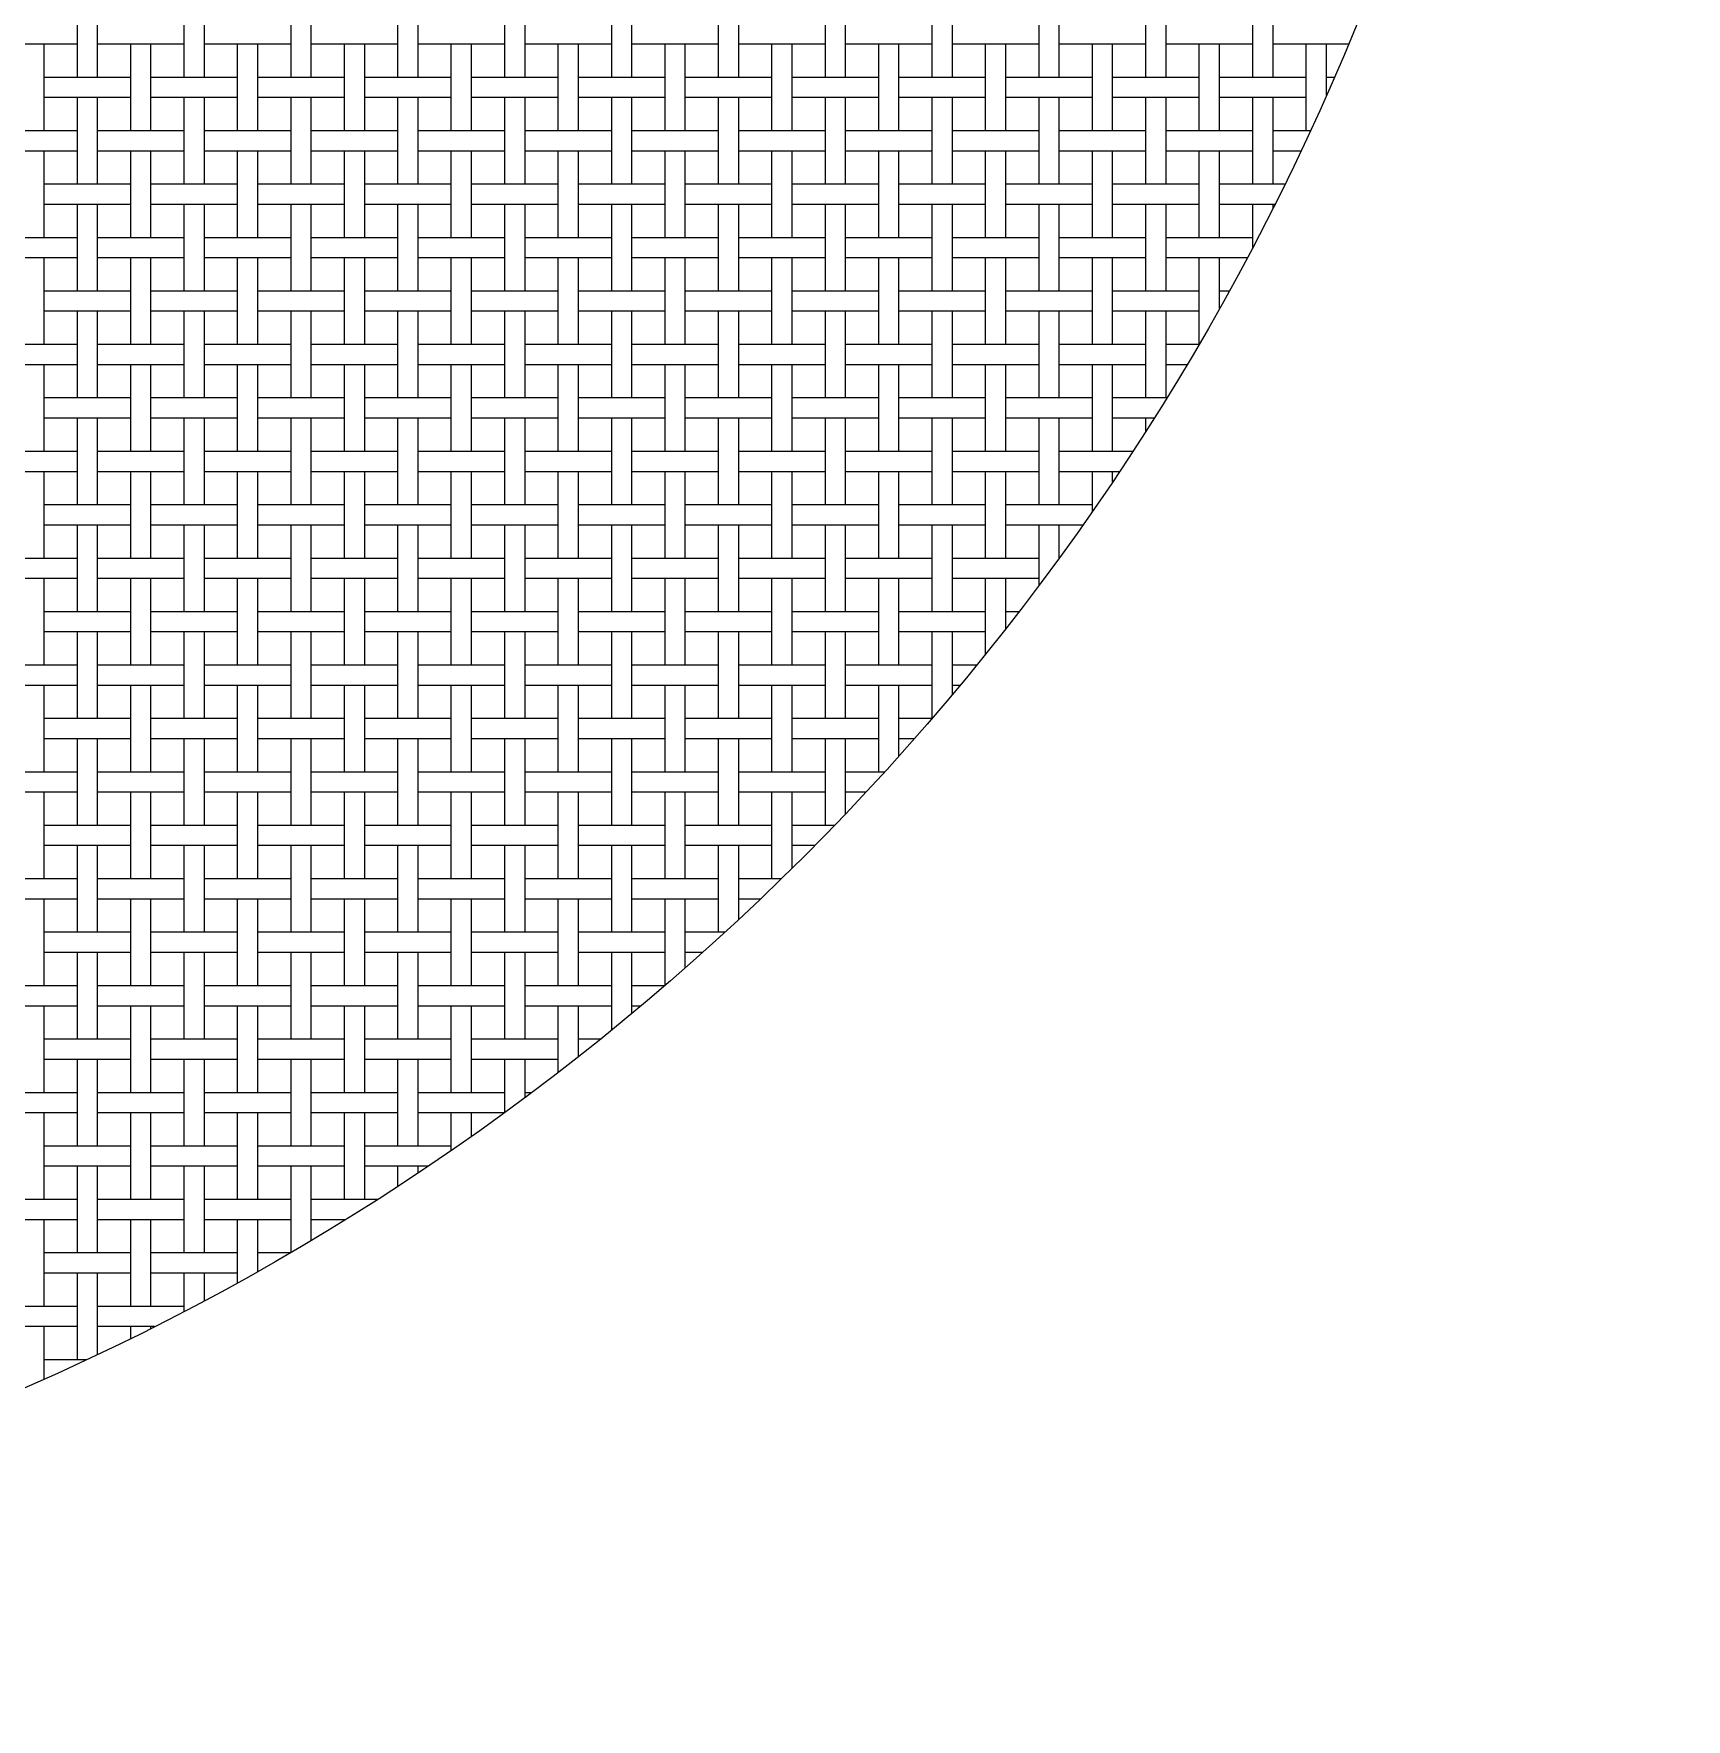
# Model space of a CAD drawing. Extents: x 0.5 to 85.8, y 0 to 73.
# Drawn here: x 39.96 to 49.78, y 30.3 to 40.31 of the extents above; entities that cross this region are included whole.
import ezdxf

# ---------------------------------------------------------------- set-up
doc = ezdxf.new("R2010")
doc.units = 0
doc.layers.get('0').update_dxf_attribs({"linetype": 'CONTINUOUS'})

msp = doc.modelspace()

# ---------------------------------------------------------------- linework, layer by layer
at = {"color": 7, "linetype": 'CONTINUOUS'}
for p, q in [((40.215, 40.568), (40.215, 40.053)), ((40.335, 40.568), (40.335, 40.053)), ((40.85, 40.568), (40.85, 40.053)), ((40.97, 40.568), (40.97, 40.053)), ((41.485, 40.568), (41.485, 40.053)), ((41.605, 40.568), (41.605, 40.053)), ((42.12, 40.568), (42.12, 40.053)), ((42.24, 40.568), (42.24, 40.053)), ((42.755, 40.568), (42.755, 40.053)), ((42.875, 40.568), (42.875, 40.053)), ((43.39, 40.568), (43.39, 40.053)), ((43.51, 40.568), (43.51, 40.053)), ((44.025, 40.568), (44.025, 40.053)), ((44.145, 40.568), (44.145, 40.053)), ((44.66, 40.568), (44.66, 40.053)), ((44.78, 40.568), (44.78, 40.053)), ((45.295, 40.568), (45.295, 40.053)), ((45.415, 40.568), (45.415, 40.053)), ((45.93, 40.568), (45.93, 40.053)), ((46.05, 40.568), (46.05, 40.053)), ((46.565, 40.568), (46.565, 40.053)), ((46.685, 40.568), (46.685, 40.053)), ((47.2, 40.568), (47.2, 40.053)), ((47.32, 40.568), (47.32, 40.053)), ((39.7, 40.25), (40.215, 40.25)), ((40.017, 40.25), (40.017, 39.735)), ((40.335, 40.25), (40.85, 40.25)), ((40.532, 40.25), (40.532, 39.735)), ((40.652, 40.25), (40.652, 39.735)), ((40.97, 40.25), (41.485, 40.25)), ((41.167, 40.25), (41.167, 39.735)), ((41.287, 40.25), (41.287, 39.735)), ((41.605, 40.25), (42.12, 40.25)), ((41.802, 40.25), (41.802, 39.735)), ((41.922, 40.25), (41.922, 39.735)), ((42.24, 40.25), (42.755, 40.25)), ((42.437, 40.25), (42.437, 39.735)), ((42.557, 40.25), (42.557, 39.735)), ((42.875, 40.25), (43.39, 40.25)), ((43.072, 40.25), (43.072, 39.735)), ((43.192, 40.25), (43.192, 39.735)), ((43.51, 40.25), (44.025, 40.25)), ((43.707, 40.25), (43.707, 39.735)), ((43.827, 40.25), (43.827, 39.735)), ((44.145, 40.25), (44.66, 40.25)), ((44.342, 40.25), (44.342, 39.735)), ((44.462, 40.25), (44.462, 39.735)), ((44.78, 40.25), (45.295, 40.25)), ((44.977, 40.25), (44.977, 39.735)), ((45.097, 40.25), (45.097, 39.735)), ((45.415, 40.25), (45.93, 40.25)), ((45.612, 40.25), (45.612, 39.735)), ((45.732, 40.25), (45.732, 39.735)), ((46.05, 40.25), (46.565, 40.25)), ((46.247, 40.25), (46.247, 39.735)), ((46.367, 40.25), (46.367, 39.735)), ((46.685, 40.25), (47.2, 40.25)), ((46.882, 40.25), (46.882, 39.735)), ((47.002, 40.25), (47.002, 39.735)), ((47.32, 40.25), (47.768, 40.25)), ((47.517, 40.25), (47.517, 39.735)), ((47.637, 40.25), (47.637, 39.945)), ((40.017, 40.053), (40.532, 40.053)), ((40.652, 40.053), (41.167, 40.053)), ((41.287, 40.053), (41.802, 40.053)), ((41.922, 40.053), (42.437, 40.053)), ((42.557, 40.053), (43.072, 40.053)), ((43.192, 40.053), (43.707, 40.053)), ((43.827, 40.053), (44.342, 40.053)), ((44.462, 40.053), (44.977, 40.053)), ((45.097, 40.053), (45.612, 40.053)), ((45.732, 40.053), (46.247, 40.053)), ((46.367, 40.053), (46.882, 40.053)), ((47.002, 40.053), (47.517, 40.053)), ((47.637, 40.053), (47.684, 40.053)), ((40.017, 39.933), (40.532, 39.933)), ((40.215, 39.933), (40.215, 39.418)), ((40.335, 39.933), (40.335, 39.418)), ((40.652, 39.933), (41.167, 39.933)), ((40.85, 39.933), (40.85, 39.418)), ((40.97, 39.933), (40.97, 39.418)), ((41.287, 39.933), (41.802, 39.933)), ((41.485, 39.933), (41.485, 39.418)), ((41.605, 39.933), (41.605, 39.418)), ((41.922, 39.933), (42.437, 39.933)), ((42.12, 39.933), (42.12, 39.418)), ((42.24, 39.933), (42.24, 39.418)), ((42.557, 39.933), (43.072, 39.933)), ((42.755, 39.933), (42.755, 39.418)), ((42.875, 39.933), (42.875, 39.418)), ((43.192, 39.933), (43.707, 39.933)), ((43.39, 39.933), (43.39, 39.418)), ((43.51, 39.933), (43.51, 39.418)), ((43.827, 39.933), (44.342, 39.933)), ((44.025, 39.933), (44.025, 39.418)), ((44.145, 39.933), (44.145, 39.418)), ((44.462, 39.933), (44.977, 39.933)), ((44.66, 39.933), (44.66, 39.418)), ((44.78, 39.933), (44.78, 39.418)), ((45.097, 39.933), (45.612, 39.933)), ((45.295, 39.933), (45.295, 39.418)), ((45.415, 39.933), (45.415, 39.418)), ((45.732, 39.933), (46.247, 39.933)), ((45.93, 39.933), (45.93, 39.418)), ((46.05, 39.933), (46.05, 39.418)), ((46.367, 39.933), (46.882, 39.933)), ((46.565, 39.933), (46.565, 39.418)), ((46.685, 39.933), (46.685, 39.418)), ((47.002, 39.933), (47.517, 39.933)), ((47.2, 39.933), (47.2, 39.418)), ((47.32, 39.933), (47.32, 39.418)), ((39.7, 39.735), (40.215, 39.735)), ((40.335, 39.735), (40.85, 39.735)), ((40.97, 39.735), (41.485, 39.735)), ((41.605, 39.735), (42.12, 39.735)), ((42.24, 39.735), (42.755, 39.735)), ((42.875, 39.735), (43.39, 39.735)), ((43.51, 39.735), (44.025, 39.735)), ((44.145, 39.735), (44.66, 39.735)), ((44.78, 39.735), (45.295, 39.735)), ((45.415, 39.735), (45.93, 39.735)), ((46.05, 39.735), (46.565, 39.735)), ((46.685, 39.735), (47.2, 39.735)), ((47.32, 39.735), (47.542, 39.735)), ((39.7, 39.615), (40.215, 39.615)), ((40.017, 39.615), (40.017, 39.1)), ((40.335, 39.615), (40.85, 39.615)), ((40.532, 39.615), (40.532, 39.1)), ((40.652, 39.615), (40.652, 39.1)), ((40.97, 39.615), (41.485, 39.615)), ((41.167, 39.615), (41.167, 39.1)), ((41.287, 39.615), (41.287, 39.1)), ((41.605, 39.615), (42.12, 39.615)), ((41.802, 39.615), (41.802, 39.1)), ((41.922, 39.615), (41.922, 39.1)), ((42.24, 39.615), (42.755, 39.615)), ((42.437, 39.615), (42.437, 39.1)), ((42.557, 39.615), (42.557, 39.1)), ((42.875, 39.615), (43.39, 39.615)), ((43.072, 39.615), (43.072, 39.1)), ((43.192, 39.615), (43.192, 39.1)), ((43.51, 39.615), (44.025, 39.615)), ((43.707, 39.615), (43.707, 39.1)), ((43.827, 39.615), (43.827, 39.1)), ((44.145, 39.615), (44.66, 39.615)), ((44.342, 39.615), (44.342, 39.1)), ((44.462, 39.615), (44.462, 39.1)), ((44.78, 39.615), (45.295, 39.615)), ((44.977, 39.615), (44.977, 39.1)), ((45.097, 39.615), (45.097, 39.1)), ((45.415, 39.615), (45.93, 39.615)), ((45.612, 39.615), (45.612, 39.1)), ((45.732, 39.615), (45.732, 39.1)), ((46.05, 39.615), (46.565, 39.615)), ((46.247, 39.615), (46.247, 39.1)), ((46.367, 39.615), (46.367, 39.1)), ((46.685, 39.615), (47.2, 39.615)), ((46.882, 39.615), (46.882, 39.1)), ((47.002, 39.615), (47.002, 39.1)), ((47.32, 39.615), (47.486, 39.615)), ((40.017, 39.418), (40.532, 39.418)), ((40.652, 39.418), (41.167, 39.418)), ((41.287, 39.418), (41.802, 39.418)), ((41.922, 39.418), (42.437, 39.418)), ((42.557, 39.418), (43.072, 39.418)), ((43.192, 39.418), (43.707, 39.418)), ((43.827, 39.418), (44.342, 39.418)), ((44.462, 39.418), (44.977, 39.418)), ((45.097, 39.418), (45.612, 39.418)), ((45.732, 39.418), (46.247, 39.418)), ((46.367, 39.418), (46.882, 39.418)), ((47.002, 39.418), (47.391, 39.418)), ((40.017, 39.298), (40.532, 39.298)), ((40.215, 39.298), (40.215, 38.783)), ((40.335, 39.298), (40.335, 38.783)), ((40.652, 39.298), (41.167, 39.298)), ((40.85, 39.298), (40.85, 38.783)), ((40.97, 39.298), (40.97, 38.783)), ((41.287, 39.298), (41.802, 39.298)), ((41.485, 39.298), (41.485, 38.783)), ((41.605, 39.298), (41.605, 38.783)), ((41.922, 39.298), (42.437, 39.298)), ((42.12, 39.298), (42.12, 38.783)), ((42.24, 39.298), (42.24, 38.783)), ((42.557, 39.298), (43.072, 39.298)), ((42.755, 39.298), (42.755, 38.783)), ((42.875, 39.298), (42.875, 38.783)), ((43.192, 39.298), (43.707, 39.298)), ((43.39, 39.298), (43.39, 38.783)), ((43.51, 39.298), (43.51, 38.783)), ((43.827, 39.298), (44.342, 39.298)), ((44.025, 39.298), (44.025, 38.783)), ((44.145, 39.298), (44.145, 38.783)), ((44.462, 39.298), (44.977, 39.298)), ((44.66, 39.298), (44.66, 38.783)), ((44.78, 39.298), (44.78, 38.783)), ((45.097, 39.298), (45.612, 39.298)), ((45.295, 39.298), (45.295, 38.783)), ((45.415, 39.298), (45.415, 38.783)), ((45.732, 39.298), (46.247, 39.298)), ((45.93, 39.298), (45.93, 38.783)), ((46.05, 39.298), (46.05, 38.783)), ((46.367, 39.298), (46.882, 39.298)), ((46.565, 39.298), (46.565, 38.783)), ((46.685, 39.298), (46.685, 38.783)), ((47.002, 39.298), (47.331, 39.298)), ((47.2, 39.298), (47.2, 39.041)), ((47.32, 39.298), (47.32, 39.274)), ((39.7, 39.1), (40.215, 39.1)), ((40.335, 39.1), (40.85, 39.1)), ((40.97, 39.1), (41.485, 39.1)), ((41.605, 39.1), (42.12, 39.1)), ((42.24, 39.1), (42.755, 39.1)), ((42.875, 39.1), (43.39, 39.1)), ((43.51, 39.1), (44.025, 39.1)), ((44.145, 39.1), (44.66, 39.1)), ((44.78, 39.1), (45.295, 39.1)), ((45.415, 39.1), (45.93, 39.1)), ((46.05, 39.1), (46.565, 39.1)), ((46.685, 39.1), (47.2, 39.1)), ((39.7, 38.98), (40.215, 38.98)), ((40.017, 38.98), (40.017, 38.465)), ((40.335, 38.98), (40.85, 38.98)), ((40.532, 38.98), (40.532, 38.465)), ((40.652, 38.98), (40.652, 38.465)), ((40.97, 38.98), (41.485, 38.98)), ((41.167, 38.98), (41.167, 38.465)), ((41.287, 38.98), (41.287, 38.465)), ((41.605, 38.98), (42.12, 38.98)), ((41.802, 38.98), (41.802, 38.465)), ((41.922, 38.98), (41.922, 38.465)), ((42.24, 38.98), (42.755, 38.98)), ((42.437, 38.98), (42.437, 38.465)), ((42.557, 38.98), (42.557, 38.465)), ((42.875, 38.98), (43.39, 38.98)), ((43.072, 38.98), (43.072, 38.465)), ((43.192, 38.98), (43.192, 38.465)), ((43.51, 38.98), (44.025, 38.98)), ((43.707, 38.98), (43.707, 38.465)), ((43.827, 38.98), (43.827, 38.465)), ((44.145, 38.98), (44.66, 38.98)), ((44.342, 38.98), (44.342, 38.465)), ((44.462, 38.98), (44.462, 38.465)), ((44.78, 38.98), (45.295, 38.98)), ((44.977, 38.98), (44.977, 38.465)), ((45.097, 38.98), (45.097, 38.465)), ((45.415, 38.98), (45.93, 38.98)), ((45.612, 38.98), (45.612, 38.465)), ((45.732, 38.98), (45.732, 38.465)), ((46.05, 38.98), (46.565, 38.98)), ((46.247, 38.98), (46.247, 38.465)), ((46.367, 38.98), (46.367, 38.465)), ((46.685, 38.98), (47.167, 38.98)), ((46.882, 38.98), (46.882, 38.465)), ((47.002, 38.98), (47.002, 38.678)), ((40.017, 38.783), (40.532, 38.783)), ((40.652, 38.783), (41.167, 38.783)), ((41.287, 38.783), (41.802, 38.783)), ((41.922, 38.783), (42.437, 38.783)), ((42.557, 38.783), (43.072, 38.783)), ((43.192, 38.783), (43.707, 38.783)), ((43.827, 38.783), (44.342, 38.783)), ((44.462, 38.783), (44.977, 38.783)), ((45.097, 38.783), (45.612, 38.783)), ((45.732, 38.783), (46.247, 38.783)), ((46.367, 38.783), (46.882, 38.783)), ((47.002, 38.783), (47.06, 38.783)), ((40.017, 38.663), (40.532, 38.663)), ((40.215, 38.663), (40.215, 38.148)), ((40.335, 38.663), (40.335, 38.148)), ((40.652, 38.663), (41.167, 38.663)), ((40.85, 38.663), (40.85, 38.148)), ((40.97, 38.663), (40.97, 38.148)), ((41.287, 38.663), (41.802, 38.663)), ((41.485, 38.663), (41.485, 38.148)), ((41.605, 38.663), (41.605, 38.148)), ((41.922, 38.663), (42.437, 38.663)), ((42.12, 38.663), (42.12, 38.148)), ((42.24, 38.663), (42.24, 38.148)), ((42.557, 38.663), (43.072, 38.663)), ((42.755, 38.663), (42.755, 38.148)), ((42.875, 38.663), (42.875, 38.148)), ((43.192, 38.663), (43.707, 38.663)), ((43.39, 38.663), (43.39, 38.148)), ((43.51, 38.663), (43.51, 38.148)), ((43.827, 38.663), (44.342, 38.663)), ((44.025, 38.663), (44.025, 38.148)), ((44.145, 38.663), (44.145, 38.148)), ((44.462, 38.663), (44.977, 38.663)), ((44.66, 38.663), (44.66, 38.148)), ((44.78, 38.663), (44.78, 38.148)), ((45.097, 38.663), (45.612, 38.663)), ((45.295, 38.663), (45.295, 38.148)), ((45.415, 38.663), (45.415, 38.148)), ((45.732, 38.663), (46.247, 38.663)), ((45.93, 38.663), (45.93, 38.148)), ((46.05, 38.663), (46.05, 38.148)), ((46.367, 38.663), (46.882, 38.663)), ((46.565, 38.663), (46.565, 38.148)), ((46.685, 38.663), (46.685, 38.148)), ((39.7, 38.465), (40.215, 38.465)), ((40.335, 38.465), (40.85, 38.465)), ((40.97, 38.465), (41.485, 38.465)), ((41.605, 38.465), (42.12, 38.465)), ((42.24, 38.465), (42.755, 38.465)), ((42.875, 38.465), (43.39, 38.465)), ((43.51, 38.465), (44.025, 38.465)), ((44.145, 38.465), (44.66, 38.465)), ((44.78, 38.465), (45.295, 38.465)), ((45.415, 38.465), (45.93, 38.465)), ((46.05, 38.465), (46.565, 38.465)), ((46.685, 38.465), (46.88, 38.465)), ((39.7, 38.345), (40.215, 38.345)), ((40.017, 38.345), (40.017, 37.83)), ((40.335, 38.345), (40.85, 38.345)), ((40.532, 38.345), (40.532, 37.83)), ((40.652, 38.345), (40.652, 37.83)), ((40.97, 38.345), (41.485, 38.345)), ((41.167, 38.345), (41.167, 37.83)), ((41.287, 38.345), (41.287, 37.83)), ((41.605, 38.345), (42.12, 38.345)), ((41.802, 38.345), (41.802, 37.83)), ((41.922, 38.345), (41.922, 37.83)), ((42.24, 38.345), (42.755, 38.345)), ((42.437, 38.345), (42.437, 37.83)), ((42.557, 38.345), (42.557, 37.83)), ((42.875, 38.345), (43.39, 38.345)), ((43.072, 38.345), (43.072, 37.83)), ((43.192, 38.345), (43.192, 37.83)), ((43.51, 38.345), (44.025, 38.345)), ((43.707, 38.345), (43.707, 37.83)), ((43.827, 38.345), (43.827, 37.83)), ((44.145, 38.345), (44.66, 38.345)), ((44.342, 38.345), (44.342, 37.83)), ((44.462, 38.345), (44.462, 37.83)), ((44.78, 38.345), (45.295, 38.345)), ((44.977, 38.345), (44.977, 37.83)), ((45.097, 38.345), (45.097, 37.83)), ((45.415, 38.345), (45.93, 38.345)), ((45.612, 38.345), (45.612, 37.83)), ((45.732, 38.345), (45.732, 37.83)), ((46.05, 38.345), (46.565, 38.345)), ((46.247, 38.345), (46.247, 37.83)), ((46.367, 38.345), (46.367, 37.83)), ((46.685, 38.345), (46.81, 38.345)), ((40.017, 38.148), (40.532, 38.148)), ((40.652, 38.148), (41.167, 38.148)), ((41.287, 38.148), (41.802, 38.148)), ((41.922, 38.148), (42.437, 38.148)), ((42.557, 38.148), (43.072, 38.148)), ((43.192, 38.148), (43.707, 38.148)), ((43.827, 38.148), (44.342, 38.148)), ((44.462, 38.148), (44.977, 38.148)), ((45.097, 38.148), (45.612, 38.148)), ((45.732, 38.148), (46.247, 38.148)), ((46.367, 38.148), (46.69, 38.148)), ((40.017, 38.028), (40.532, 38.028)), ((40.215, 38.028), (40.215, 37.513)), ((40.335, 38.028), (40.335, 37.513)), ((40.652, 38.028), (41.167, 38.028)), ((40.85, 38.028), (40.85, 37.513)), ((40.97, 38.028), (40.97, 37.513)), ((41.287, 38.028), (41.802, 38.028)), ((41.485, 38.028), (41.485, 37.513)), ((41.605, 38.028), (41.605, 37.513)), ((41.922, 38.028), (42.437, 38.028)), ((42.12, 38.028), (42.12, 37.513)), ((42.24, 38.028), (42.24, 37.513)), ((42.557, 38.028), (43.072, 38.028)), ((42.755, 38.028), (42.755, 37.513)), ((42.875, 38.028), (42.875, 37.513)), ((43.192, 38.028), (43.707, 38.028)), ((43.39, 38.028), (43.39, 37.513)), ((43.51, 38.028), (43.51, 37.513)), ((43.827, 38.028), (44.342, 38.028)), ((44.025, 38.028), (44.025, 37.513)), ((44.145, 38.028), (44.145, 37.513)), ((44.462, 38.028), (44.977, 38.028)), ((44.66, 38.028), (44.66, 37.513)), ((44.78, 38.028), (44.78, 37.513)), ((45.097, 38.028), (45.612, 38.028)), ((45.295, 38.028), (45.295, 37.513)), ((45.415, 38.028), (45.415, 37.513)), ((45.732, 38.028), (46.247, 38.028)), ((45.93, 38.028), (45.93, 37.513)), ((46.05, 38.028), (46.05, 37.513)), ((46.367, 38.028), (46.615, 38.028)), ((46.565, 38.028), (46.565, 37.949)), ((39.7, 37.83), (40.215, 37.83)), ((40.335, 37.83), (40.85, 37.83)), ((40.97, 37.83), (41.485, 37.83)), ((41.605, 37.83), (42.12, 37.83)), ((42.24, 37.83), (42.755, 37.83)), ((42.875, 37.83), (43.39, 37.83)), ((43.51, 37.83), (44.025, 37.83)), ((44.145, 37.83), (44.66, 37.83)), ((44.78, 37.83), (45.295, 37.83)), ((45.415, 37.83), (45.93, 37.83)), ((46.05, 37.83), (46.488, 37.83)), ((39.7, 37.71), (40.215, 37.71)), ((40.017, 37.71), (40.017, 37.195)), ((40.335, 37.71), (40.85, 37.71)), ((40.532, 37.71), (40.532, 37.195)), ((40.652, 37.71), (40.652, 37.195)), ((40.97, 37.71), (41.485, 37.71)), ((41.167, 37.71), (41.167, 37.195)), ((41.287, 37.71), (41.287, 37.195)), ((41.605, 37.71), (42.12, 37.71)), ((41.802, 37.71), (41.802, 37.195)), ((41.922, 37.71), (41.922, 37.195)), ((42.24, 37.71), (42.755, 37.71)), ((42.437, 37.71), (42.437, 37.195)), ((42.557, 37.71), (42.557, 37.195)), ((42.875, 37.71), (43.39, 37.71)), ((43.072, 37.71), (43.072, 37.195)), ((43.192, 37.71), (43.192, 37.195)), ((43.51, 37.71), (44.025, 37.71)), ((43.707, 37.71), (43.707, 37.195)), ((43.827, 37.71), (43.827, 37.195)), ((44.145, 37.71), (44.66, 37.71)), ((44.342, 37.71), (44.342, 37.195)), ((44.462, 37.71), (44.462, 37.195)), ((44.78, 37.71), (45.295, 37.71)), ((44.977, 37.71), (44.977, 37.195)), ((45.097, 37.71), (45.097, 37.195)), ((45.415, 37.71), (45.93, 37.71)), ((45.612, 37.71), (45.612, 37.195)), ((45.732, 37.71), (45.732, 37.195)), ((46.05, 37.71), (46.409, 37.71)), ((46.247, 37.71), (46.247, 37.472)), ((46.367, 37.71), (46.367, 37.648)), ((40.017, 37.513), (40.532, 37.513)), ((40.652, 37.513), (41.167, 37.513)), ((41.287, 37.513), (41.802, 37.513)), ((41.922, 37.513), (42.437, 37.513)), ((42.557, 37.513), (43.072, 37.513)), ((43.192, 37.513), (43.707, 37.513)), ((43.827, 37.513), (44.342, 37.513)), ((44.462, 37.513), (44.977, 37.513)), ((45.097, 37.513), (45.612, 37.513)), ((45.732, 37.513), (46.247, 37.513)), ((40.017, 37.393), (40.532, 37.393)), ((40.215, 37.393), (40.215, 36.878)), ((40.335, 37.393), (40.335, 36.878)), ((40.652, 37.393), (41.167, 37.393)), ((40.85, 37.393), (40.85, 36.878)), ((40.97, 37.393), (40.97, 36.878)), ((41.287, 37.393), (41.802, 37.393)), ((41.485, 37.393), (41.485, 36.878)), ((41.605, 37.393), (41.605, 36.878)), ((41.922, 37.393), (42.437, 37.393)), ((42.12, 37.393), (42.12, 36.878)), ((42.24, 37.393), (42.24, 36.878)), ((42.557, 37.393), (43.072, 37.393)), ((42.755, 37.393), (42.755, 36.878)), ((42.875, 37.393), (42.875, 36.878)), ((43.192, 37.393), (43.707, 37.393)), ((43.39, 37.393), (43.39, 36.878)), ((43.51, 37.393), (43.51, 36.878)), ((43.827, 37.393), (44.342, 37.393)), ((44.025, 37.393), (44.025, 36.878)), ((44.145, 37.393), (44.145, 36.878)), ((44.462, 37.393), (44.977, 37.393)), ((44.66, 37.393), (44.66, 36.878)), ((44.78, 37.393), (44.78, 36.878)), ((45.097, 37.393), (45.612, 37.393)), ((45.295, 37.393), (45.295, 36.878)), ((45.415, 37.393), (45.415, 36.878)), ((45.732, 37.393), (46.192, 37.393)), ((45.93, 37.393), (45.93, 37.032)), ((46.05, 37.393), (46.05, 37.194)), ((39.7, 37.195), (40.215, 37.195)), ((40.335, 37.195), (40.85, 37.195)), ((40.97, 37.195), (41.485, 37.195)), ((41.605, 37.195), (42.12, 37.195)), ((42.24, 37.195), (42.755, 37.195)), ((42.875, 37.195), (43.39, 37.195)), ((43.51, 37.195), (44.025, 37.195)), ((44.145, 37.195), (44.66, 37.195)), ((44.78, 37.195), (45.295, 37.195)), ((45.415, 37.195), (45.93, 37.195)), ((46.05, 37.195), (46.05, 37.195)), ((39.7, 37.075), (40.215, 37.075)), ((40.017, 37.075), (40.017, 36.56)), ((40.335, 37.075), (40.85, 37.075)), ((40.532, 37.075), (40.532, 36.56)), ((40.652, 37.075), (40.652, 36.56)), ((40.97, 37.075), (41.485, 37.075)), ((41.167, 37.075), (41.167, 36.56)), ((41.287, 37.075), (41.287, 36.56)), ((41.605, 37.075), (42.12, 37.075)), ((41.802, 37.075), (41.802, 36.56)), ((41.922, 37.075), (41.922, 36.56)), ((42.24, 37.075), (42.755, 37.075)), ((42.437, 37.075), (42.437, 36.56)), ((42.557, 37.075), (42.557, 36.56)), ((42.875, 37.075), (43.39, 37.075)), ((43.072, 37.075), (43.072, 36.56)), ((43.192, 37.075), (43.192, 36.56)), ((43.51, 37.075), (44.025, 37.075)), ((43.707, 37.075), (43.707, 36.56)), ((43.827, 37.075), (43.827, 36.56)), ((44.145, 37.075), (44.66, 37.075)), ((44.342, 37.075), (44.342, 36.56)), ((44.462, 37.075), (44.462, 36.56)), ((44.78, 37.075), (45.295, 37.075)), ((44.977, 37.075), (44.977, 36.56)), ((45.097, 37.075), (45.097, 36.56)), ((45.415, 37.075), (45.93, 37.075)), ((45.612, 37.075), (45.612, 36.623)), ((45.732, 37.075), (45.732, 36.774)), ((40.017, 36.878), (40.532, 36.878)), ((40.652, 36.878), (41.167, 36.878)), ((41.287, 36.878), (41.802, 36.878)), ((41.922, 36.878), (42.437, 36.878)), ((42.557, 36.878), (43.072, 36.878)), ((43.192, 36.878), (43.707, 36.878)), ((43.827, 36.878), (44.342, 36.878)), ((44.462, 36.878), (44.977, 36.878)), ((45.097, 36.878), (45.612, 36.878)), ((45.732, 36.878), (45.813, 36.878)), ((40.017, 36.758), (40.532, 36.758)), ((40.215, 36.758), (40.215, 36.243)), ((40.335, 36.758), (40.335, 36.243)), ((40.652, 36.758), (41.167, 36.758)), ((40.85, 36.758), (40.85, 36.243)), ((40.97, 36.758), (40.97, 36.243)), ((41.287, 36.758), (41.802, 36.758)), ((41.485, 36.758), (41.485, 36.243)), ((41.605, 36.758), (41.605, 36.243)), ((41.922, 36.758), (42.437, 36.758)), ((42.12, 36.758), (42.12, 36.243)), ((42.24, 36.758), (42.24, 36.243)), ((42.557, 36.758), (43.072, 36.758)), ((42.755, 36.758), (42.755, 36.243)), ((42.875, 36.758), (42.875, 36.243)), ((43.192, 36.758), (43.707, 36.758)), ((43.39, 36.758), (43.39, 36.243)), ((43.51, 36.758), (43.51, 36.243)), ((43.827, 36.758), (44.342, 36.758)), ((44.025, 36.758), (44.025, 36.243)), ((44.145, 36.758), (44.145, 36.243)), ((44.462, 36.758), (44.977, 36.758)), ((44.66, 36.758), (44.66, 36.243)), ((44.78, 36.758), (44.78, 36.243)), ((45.097, 36.758), (45.612, 36.758)), ((45.295, 36.758), (45.295, 36.243)), ((45.415, 36.758), (45.415, 36.383)), ((39.7, 36.56), (40.215, 36.56)), ((40.335, 36.56), (40.85, 36.56)), ((40.97, 36.56), (41.485, 36.56)), ((41.605, 36.56), (42.12, 36.56)), ((42.24, 36.56), (42.755, 36.56)), ((42.875, 36.56), (43.39, 36.56)), ((43.51, 36.56), (44.025, 36.56)), ((44.145, 36.56), (44.66, 36.56)), ((44.78, 36.56), (45.295, 36.56)), ((45.415, 36.56), (45.561, 36.56)), ((39.7, 36.44), (40.215, 36.44)), ((40.017, 36.44), (40.017, 35.925)), ((40.335, 36.44), (40.85, 36.44)), ((40.532, 36.44), (40.532, 35.925)), ((40.652, 36.44), (40.652, 35.925)), ((40.97, 36.44), (41.485, 36.44)), ((41.167, 36.44), (41.167, 35.925)), ((41.287, 36.44), (41.287, 35.925)), ((41.605, 36.44), (42.12, 36.44)), ((41.802, 36.44), (41.802, 35.925)), ((41.922, 36.44), (41.922, 35.925)), ((42.24, 36.44), (42.755, 36.44)), ((42.437, 36.44), (42.437, 35.925)), ((42.557, 36.44), (42.557, 35.925)), ((42.875, 36.44), (43.39, 36.44)), ((43.072, 36.44), (43.072, 35.925)), ((43.192, 36.44), (43.192, 35.925)), ((43.51, 36.44), (44.025, 36.44)), ((43.707, 36.44), (43.707, 35.925)), ((43.827, 36.44), (43.827, 35.925)), ((44.145, 36.44), (44.66, 36.44)), ((44.342, 36.44), (44.342, 35.925)), ((44.462, 36.44), (44.462, 35.925)), ((44.78, 36.44), (45.295, 36.44)), ((44.977, 36.44), (44.977, 35.925)), ((45.097, 36.44), (45.097, 36.017)), ((45.415, 36.44), (45.463, 36.44)), ((40.017, 36.243), (40.532, 36.243)), ((40.652, 36.243), (41.167, 36.243)), ((41.287, 36.243), (41.802, 36.243)), ((41.922, 36.243), (42.437, 36.243)), ((42.557, 36.243), (43.072, 36.243)), ((43.192, 36.243), (43.707, 36.243)), ((43.827, 36.243), (44.342, 36.243)), ((44.462, 36.243), (44.977, 36.243)), ((45.097, 36.243), (45.296, 36.243)), ((40.017, 36.123), (40.532, 36.123)), ((40.215, 36.123), (40.215, 35.608)), ((40.335, 36.123), (40.335, 35.608)), ((40.652, 36.123), (41.167, 36.123)), ((40.85, 36.123), (40.85, 35.608)), ((40.97, 36.123), (40.97, 35.608)), ((41.287, 36.123), (41.802, 36.123)), ((41.485, 36.123), (41.485, 35.608)), ((41.605, 36.123), (41.605, 35.608)), ((41.922, 36.123), (42.437, 36.123)), ((42.12, 36.123), (42.12, 35.608)), ((42.24, 36.123), (42.24, 35.608)), ((42.557, 36.123), (43.072, 36.123)), ((42.755, 36.123), (42.755, 35.608)), ((42.875, 36.123), (42.875, 35.608)), ((43.192, 36.123), (43.707, 36.123)), ((43.39, 36.123), (43.39, 35.608)), ((43.51, 36.123), (43.51, 35.608)), ((43.827, 36.123), (44.342, 36.123)), ((44.025, 36.123), (44.025, 35.608)), ((44.145, 36.123), (44.145, 35.608)), ((44.462, 36.123), (44.977, 36.123)), ((44.66, 36.123), (44.66, 35.608)), ((44.78, 36.123), (44.78, 35.673)), ((45.097, 36.123), (45.192, 36.123)), ((39.7, 35.925), (40.215, 35.925)), ((40.335, 35.925), (40.85, 35.925)), ((40.97, 35.925), (41.485, 35.925)), ((41.605, 35.925), (42.12, 35.925)), ((42.24, 35.925), (42.755, 35.925)), ((42.875, 35.925), (43.39, 35.925)), ((43.51, 35.925), (44.025, 35.925)), ((44.145, 35.925), (44.66, 35.925)), ((44.78, 35.925), (45.015, 35.925)), ((39.7, 35.805), (40.215, 35.805)), ((40.017, 35.805), (40.017, 35.29)), ((40.335, 35.805), (40.85, 35.805)), ((40.532, 35.805), (40.532, 35.29)), ((40.652, 35.805), (40.652, 35.29)), ((40.97, 35.805), (41.485, 35.805)), ((41.167, 35.805), (41.167, 35.29)), ((41.287, 35.805), (41.287, 35.29)), ((41.605, 35.805), (42.12, 35.805)), ((41.802, 35.805), (41.802, 35.29)), ((41.922, 35.805), (41.922, 35.29)), ((42.24, 35.805), (42.755, 35.805)), ((42.437, 35.805), (42.437, 35.29)), ((42.557, 35.805), (42.557, 35.29)), ((42.875, 35.805), (43.39, 35.805)), ((43.072, 35.805), (43.072, 35.29)), ((43.192, 35.805), (43.192, 35.29)), ((43.51, 35.805), (44.025, 35.805)), ((43.707, 35.805), (43.707, 35.29)), ((43.827, 35.805), (43.827, 35.29)), ((44.145, 35.805), (44.66, 35.805)), ((44.342, 35.805), (44.342, 35.29)), ((44.462, 35.805), (44.462, 35.35)), ((44.78, 35.805), (44.904, 35.805)), ((40.017, 35.608), (40.532, 35.608)), ((40.652, 35.608), (41.167, 35.608)), ((41.287, 35.608), (41.802, 35.608)), ((41.922, 35.608), (42.437, 35.608)), ((42.557, 35.608), (43.072, 35.608)), ((43.192, 35.608), (43.707, 35.608)), ((43.827, 35.608), (44.342, 35.608)), ((44.462, 35.608), (44.717, 35.608)), ((40.017, 35.488), (40.532, 35.488)), ((40.215, 35.488), (40.215, 34.973)), ((40.335, 35.488), (40.335, 34.973)), ((40.652, 35.488), (41.167, 35.488)), ((40.85, 35.488), (40.85, 34.973)), ((40.97, 35.488), (40.97, 34.973)), ((41.287, 35.488), (41.802, 35.488)), ((41.485, 35.488), (41.485, 34.973)), ((41.605, 35.488), (41.605, 34.973)), ((41.922, 35.488), (42.437, 35.488)), ((42.12, 35.488), (42.12, 34.973)), ((42.24, 35.488), (42.24, 34.973)), ((42.557, 35.488), (43.072, 35.488)), ((42.755, 35.488), (42.755, 34.973)), ((42.875, 35.488), (42.875, 34.973)), ((43.192, 35.488), (43.707, 35.488)), ((43.39, 35.488), (43.39, 34.973)), ((43.51, 35.488), (43.51, 34.973)), ((43.827, 35.488), (44.342, 35.488)), ((44.025, 35.488), (44.025, 34.973)), ((44.145, 35.488), (44.145, 35.046)), ((44.462, 35.488), (44.6, 35.488)), ((39.7, 35.29), (40.215, 35.29)), ((40.335, 35.29), (40.85, 35.29)), ((40.97, 35.29), (41.485, 35.29)), ((41.605, 35.29), (42.12, 35.29)), ((42.24, 35.29), (42.755, 35.29)), ((42.875, 35.29), (43.39, 35.29)), ((43.51, 35.29), (44.025, 35.29)), ((44.145, 35.29), (44.401, 35.29)), ((39.7, 35.17), (40.215, 35.17)), ((40.017, 35.17), (40.017, 34.655)), ((40.335, 35.17), (40.85, 35.17)), ((40.532, 35.17), (40.532, 34.655)), ((40.652, 35.17), (40.652, 34.655)), ((40.97, 35.17), (41.485, 35.17)), ((41.167, 35.17), (41.167, 34.655)), ((41.287, 35.17), (41.287, 34.655)), ((41.605, 35.17), (42.12, 35.17)), ((41.802, 35.17), (41.802, 34.655)), ((41.922, 35.17), (41.922, 34.655)), ((42.24, 35.17), (42.755, 35.17)), ((42.437, 35.17), (42.437, 34.655)), ((42.557, 35.17), (42.557, 34.655)), ((42.875, 35.17), (43.39, 35.17)), ((43.072, 35.17), (43.072, 34.655)), ((43.192, 35.17), (43.192, 34.655)), ((43.51, 35.17), (44.025, 35.17)), ((43.707, 35.17), (43.707, 34.655)), ((43.827, 35.17), (43.827, 34.759)), ((44.145, 35.17), (44.277, 35.17)), ((40.017, 34.973), (40.532, 34.973)), ((40.652, 34.973), (41.167, 34.973)), ((41.287, 34.973), (41.802, 34.973)), ((41.922, 34.973), (42.437, 34.973)), ((42.557, 34.973), (43.072, 34.973)), ((43.192, 34.973), (43.707, 34.973)), ((43.827, 34.973), (44.066, 34.973)), ((40.017, 34.853), (40.532, 34.853)), ((40.215, 34.853), (40.215, 34.338)), ((40.335, 34.853), (40.335, 34.338)), ((40.652, 34.853), (41.167, 34.853)), ((40.85, 34.853), (40.85, 34.338)), ((40.97, 34.853), (40.97, 34.338)), ((41.287, 34.853), (41.802, 34.853)), ((41.485, 34.853), (41.485, 34.338)), ((41.605, 34.853), (41.605, 34.338)), ((41.922, 34.853), (42.437, 34.853)), ((42.12, 34.853), (42.12, 34.338)), ((42.24, 34.853), (42.24, 34.338)), ((42.557, 34.853), (43.072, 34.853)), ((42.755, 34.853), (42.755, 34.338)), ((42.875, 34.853), (42.875, 34.338)), ((43.192, 34.853), (43.707, 34.853)), ((43.39, 34.853), (43.39, 34.389)), ((43.51, 34.853), (43.51, 34.487)), ((43.827, 34.853), (43.933, 34.853)), ((39.7, 34.655), (40.215, 34.655)), ((40.335, 34.655), (40.85, 34.655)), ((40.97, 34.655), (41.485, 34.655)), ((41.605, 34.655), (42.12, 34.655)), ((42.24, 34.655), (42.755, 34.655)), ((42.875, 34.655), (43.39, 34.655)), ((43.51, 34.655), (43.709, 34.655)), ((39.7, 34.535), (40.215, 34.535)), ((40.017, 34.535), (40.017, 34.02)), ((40.335, 34.535), (40.85, 34.535)), ((40.532, 34.535), (40.532, 34.02)), ((40.652, 34.535), (40.652, 34.02)), ((40.97, 34.535), (41.485, 34.535)), ((41.167, 34.535), (41.167, 34.02)), ((41.287, 34.535), (41.287, 34.02)), ((41.605, 34.535), (42.12, 34.535)), ((41.802, 34.535), (41.802, 34.02)), ((41.922, 34.535), (41.922, 34.02)), ((42.24, 34.535), (42.755, 34.535)), ((42.437, 34.535), (42.437, 34.02)), ((42.557, 34.535), (42.557, 34.02)), ((42.875, 34.535), (43.39, 34.535)), ((43.072, 34.535), (43.072, 34.137)), ((43.192, 34.535), (43.192, 34.231)), ((43.51, 34.535), (43.567, 34.535)), ((40.017, 34.338), (40.532, 34.338)), ((40.652, 34.338), (41.167, 34.338)), ((41.287, 34.338), (41.802, 34.338)), ((41.922, 34.338), (42.437, 34.338)), ((42.557, 34.338), (43.072, 34.338)), ((43.192, 34.338), (43.327, 34.338)), ((40.017, 34.218), (40.532, 34.218)), ((40.215, 34.218), (40.215, 33.703)), ((40.335, 34.218), (40.335, 33.703)), ((40.652, 34.218), (41.167, 34.218)), ((40.85, 34.218), (40.85, 33.703)), ((40.97, 34.218), (40.97, 33.703)), ((41.287, 34.218), (41.802, 34.218)), ((41.485, 34.218), (41.485, 33.703)), ((41.605, 34.218), (41.605, 33.703)), ((41.922, 34.218), (42.437, 34.218)), ((42.12, 34.218), (42.12, 33.703)), ((42.24, 34.218), (42.24, 33.703)), ((42.557, 34.218), (43.072, 34.218)), ((42.755, 34.218), (42.755, 33.9)), ((42.875, 34.218), (42.875, 33.988)), ((39.7, 34.02), (40.215, 34.02)), ((40.335, 34.02), (40.85, 34.02)), ((40.97, 34.02), (41.485, 34.02)), ((41.605, 34.02), (42.12, 34.02)), ((42.24, 34.02), (42.755, 34.02)), ((42.875, 34.02), (42.918, 34.02)), ((39.7, 33.9), (40.215, 33.9)), ((40.017, 33.9), (40.017, 33.385)), ((40.335, 33.9), (40.85, 33.9)), ((40.532, 33.9), (40.532, 33.385)), ((40.652, 33.9), (40.652, 33.385)), ((40.97, 33.9), (41.485, 33.9)), ((41.167, 33.9), (41.167, 33.385)), ((41.287, 33.9), (41.287, 33.385)), ((41.605, 33.9), (42.12, 33.9)), ((41.802, 33.9), (41.802, 33.385)), ((41.922, 33.9), (41.922, 33.385)), ((42.24, 33.9), (42.755, 33.9)), ((42.437, 33.9), (42.437, 33.675)), ((42.557, 33.9), (42.557, 33.758)), ((40.017, 33.703), (40.532, 33.703)), ((40.652, 33.703), (41.167, 33.703)), ((41.287, 33.703), (41.802, 33.703)), ((41.922, 33.703), (42.437, 33.703)), ((40.017, 33.583), (40.532, 33.583)), ((40.215, 33.583), (40.215, 33.068)), ((40.335, 33.583), (40.335, 33.068)), ((40.652, 33.583), (41.167, 33.583)), ((40.85, 33.583), (40.85, 33.068)), ((40.97, 33.583), (40.97, 33.068)), ((41.287, 33.583), (41.802, 33.583)), ((41.485, 33.583), (41.485, 33.068)), ((41.605, 33.583), (41.605, 33.141)), ((41.922, 33.583), (42.302, 33.583)), ((42.12, 33.583), (42.12, 33.462)), ((42.24, 33.583), (42.24, 33.541)), ((39.7, 33.385), (40.215, 33.385)), ((40.335, 33.385), (40.85, 33.385)), ((40.97, 33.385), (41.485, 33.385)), ((41.605, 33.385), (42.001, 33.385)), ((39.7, 33.265), (40.215, 33.265)), ((40.017, 33.265), (40.017, 32.75)), ((40.335, 33.265), (40.85, 33.265)), ((40.532, 33.265), (40.532, 32.75)), ((40.652, 33.265), (40.652, 32.75)), ((40.97, 33.265), (41.485, 33.265)), ((41.167, 33.265), (41.167, 32.89)), ((41.287, 33.265), (41.287, 32.957)), ((41.605, 33.265), (41.81, 33.265)), ((41.802, 33.265), (41.802, 33.26)), ((40.017, 33.068), (40.532, 33.068)), ((40.652, 33.068), (41.167, 33.068)), ((41.287, 33.068), (41.481, 33.068)), ((40.017, 32.948), (40.532, 32.948)), ((40.215, 32.948), (40.215, 32.433)), ((40.335, 32.948), (40.335, 32.464)), ((40.652, 32.948), (41.167, 32.948)), ((40.85, 32.948), (40.85, 32.72)), ((40.97, 32.948), (40.97, 32.783)), ((39.7, 32.75), (40.215, 32.75)), ((40.335, 32.75), (40.85, 32.75)), ((39.7, 32.63), (40.215, 32.63)), ((40.017, 32.63), (40.017, 32.318)), ((40.335, 32.63), (40.676, 32.63)), ((40.532, 32.63), (40.532, 32.559)), ((40.652, 32.63), (40.652, 32.619)), ((40.017, 32.433), (40.269, 32.433))]:
    msp.add_line(p, q, dxfattribs=at)
for radius in [25, 15]:
    msp.add_circle((33.925, 46.025), radius, dxfattribs=at)

doc.saveas('drawing.dxf')
